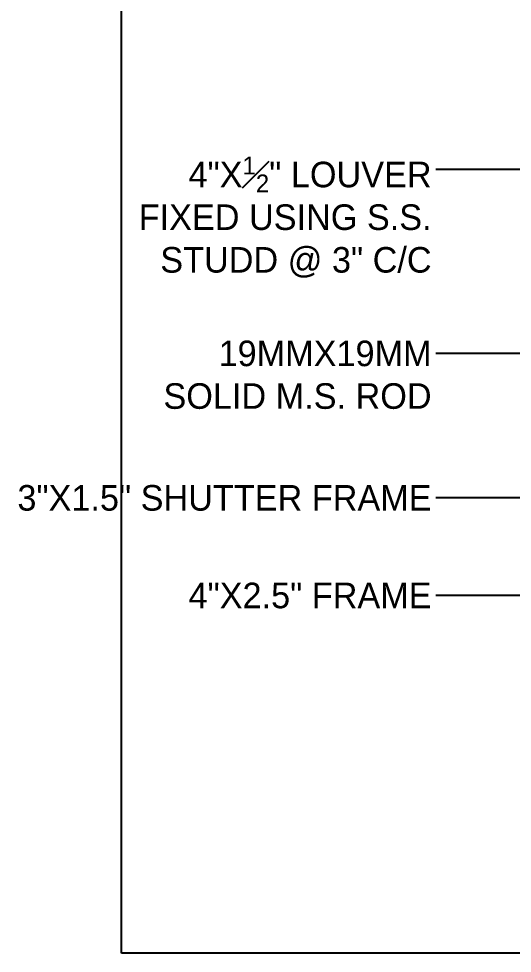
# Model space of a CAD drawing. Header units: metres. Extents: x -16 to 65907, y -5261 to 15511.
# Drawn here: x 31770.2 to 31885.9, y 9332.1 to 9551.2 of the extents above; entities that cross this region are included whole.
import ezdxf

# ---------------------------------------------------------------- set-up
doc = ezdxf.new("R2010")
doc.units = ezdxf.units.M
doc.layers.get('0').update_dxf_attribs({"color": 6})
doc.layers.add('BC-TEXT', color=7, linetype='Continuous')
doc.styles.add('BC-1IN10-3', font='FreeSans.ttf', dxfattribs={"height": 6})
doc.styles.add('BC-1IN50-1', font='FreeSans.ttf', dxfattribs={"height": 10})
doc.dimstyles.new('BC-1IN10-3', dxfattribs={"dimtxt": 6, "dimasz": 6, "dimexe": 0.18, "dimexo": 0.0625, "dimgap": 1, "dimtad": 0, "dimtoh": 1, "dimzin": 12, "dimdsep": 46, "dimtxsty": 'BC-1IN10-3', "dimblk": 'OPEN90', "dimcen": 0.09, "dimse1": 1, "dimse2": 1, "dimclrd": 256, "dimclre": 256, "dimclrt": 7, "dimadec": 0, "dimazin": 0, "dimtfac": 1, "dimtdec": 1, "dimtofl": 0, "dimtmove": 1, "dimatfit": 3, "dimldrblk": 'OPEN90', "dimfxl": 1, "dimtolj": 1, "dimtzin": 0, "dimlwd": -3, "dimarcsym": 0})
doc.dimstyles.new('BC-1IN50-1', dxfattribs={"dimtxt": 10, "dimasz": 10, "dimexe": 0.18, "dimexo": 0.0625, "dimgap": 1, "dimtad": 0, "dimdec": 1, "dimzin": 12, "dimdsep": 46, "dimtxsty": 'BC-1IN50-1', "dimblk": 'OPEN90', "dimcen": 0.09, "dimse1": 1, "dimse2": 1, "dimclrd": 8, "dimclre": 256, "dimclrt": 7, "dimadec": 0, "dimazin": 0, "dimtfac": 1, "dimtdec": 0, "dimtofl": 0, "dimtmove": 1, "dimatfit": 3, "dimfxl": 1, "dimtolj": 1, "dimtzin": 0, "dimlwd": -3, "dimarcsym": 0})

# ---------------------------------------------------------------- blocks, each defined once
blk = doc.blocks.new('_OPEN90')
at = {"color": 0, "linetype": 'ByBlock'}
for p, q in [((-0.5, 0.5), (0, 0)), ((0, 0), (-1, 0)), ((0, 0), (-0.5, -0.5))]:
    blk.add_line(p, q, dxfattribs=at)

msp = doc.modelspace()

# ---------------------------------------------------------------- linework, layer by layer
at = {"layer": 'Defpoints'}
msp.add_lwpolyline([(31794.314, 9332.065), (31794.314, 9774.565), (32346.314, 9774.565), (32346.314, 9332.065)], close=True, dxfattribs=at)

# ---------------------------------------------------------------- texts
at = {"layer": 'BC-TEXT', "color": 7, "char_height": 6, "attachment_point": 3, "style": 'BC-1IN10-3'}
for s, insert, width in [('{\\A1;4"X\\H1x;{\\H0.7x;\\S1#2;}" LOUVER FIXED USING S.S. STUDD @ 3" C/C}', (31867.03, 9518.838), 70.55221), ('{19MMX19MM SOLID M.S. ROD}', (31867.03, 9475.706), 72.16048), ('{3"X1.5" SHUTTER FRAME}', (31867.03, 9441.835), 91.98637), ('{4"X2.5" FRAME}', (31867.03, 9418.954), 75.06401)]:
    msp.add_mtext(s, dxfattribs=dict(at, insert=insert, width=width))

# ---------------------------------------------------------------- leaders
at = {"layer": 'BC-TEXT', "annotation_type": 0, "has_hookline": 1, "hookline_direction": 1}
for points, dimstyle, override, text_width in [([(31986.9, 9418.998), (31986.9, 9515.838), (31868.03, 9515.838)], 'BC-1IN10-3', {"dimtad": 0}, 67.597), ([(31920.044, 9419.466), (31920.044, 9472.706), (31868.03, 9472.706)], 'BC-1IN10-3', {"dimtad": 0}, 62.601), ([(31908.55, 9414.998), (31908.55, 9438.835), (31868.03, 9438.835)], 'BC-1IN10-3', {"dimtad": 0}, 66.914), ([(31899.7, 9415.954), (31868.03, 9415.954)], 'BC-1IN50-1', {"dimtxt": 6, "dimasz": 6, "dimtad": 0, "dimtoh": 1, "dimdec": 2, "dimtxsty": 'BC-1IN10-3', "dimclrd": 256, "dimtdec": 1, "dimldrblk": 'OPEN90'}, 56.675)]:
    msp.add_leader(points, dimstyle=dimstyle, override=override, dxfattribs=dict(at, text_width=text_width))

doc.saveas('drawing.dxf')
